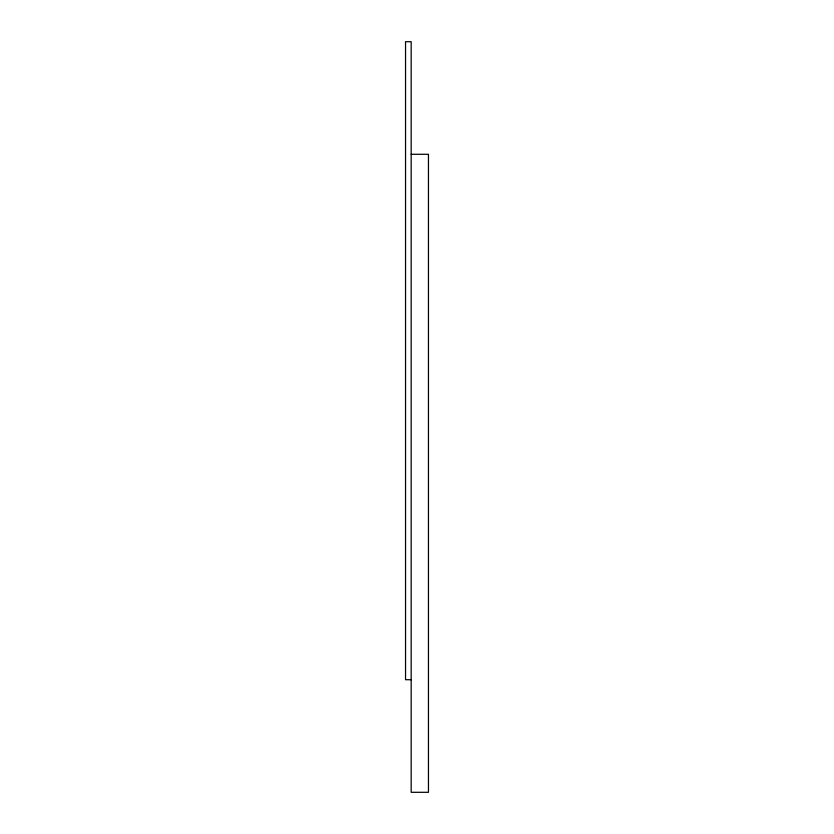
<?xml version="1.0" encoding="UTF-8"?>
<svg xmlns="http://www.w3.org/2000/svg" width="834" height="834" viewBox="0 0 834 834"><rect width="100%" height="100%" fill="white"/><g stroke="black" fill="none" stroke-linecap="round" stroke-linejoin="round"><path stroke-width="1.25" d="M411.172 154.29L428.457 154.29L428.457 792.3L411.172 792.3L411.172 41.7L405.543 41.7L405.543 679.71L411.172 679.71"/></g></svg>
